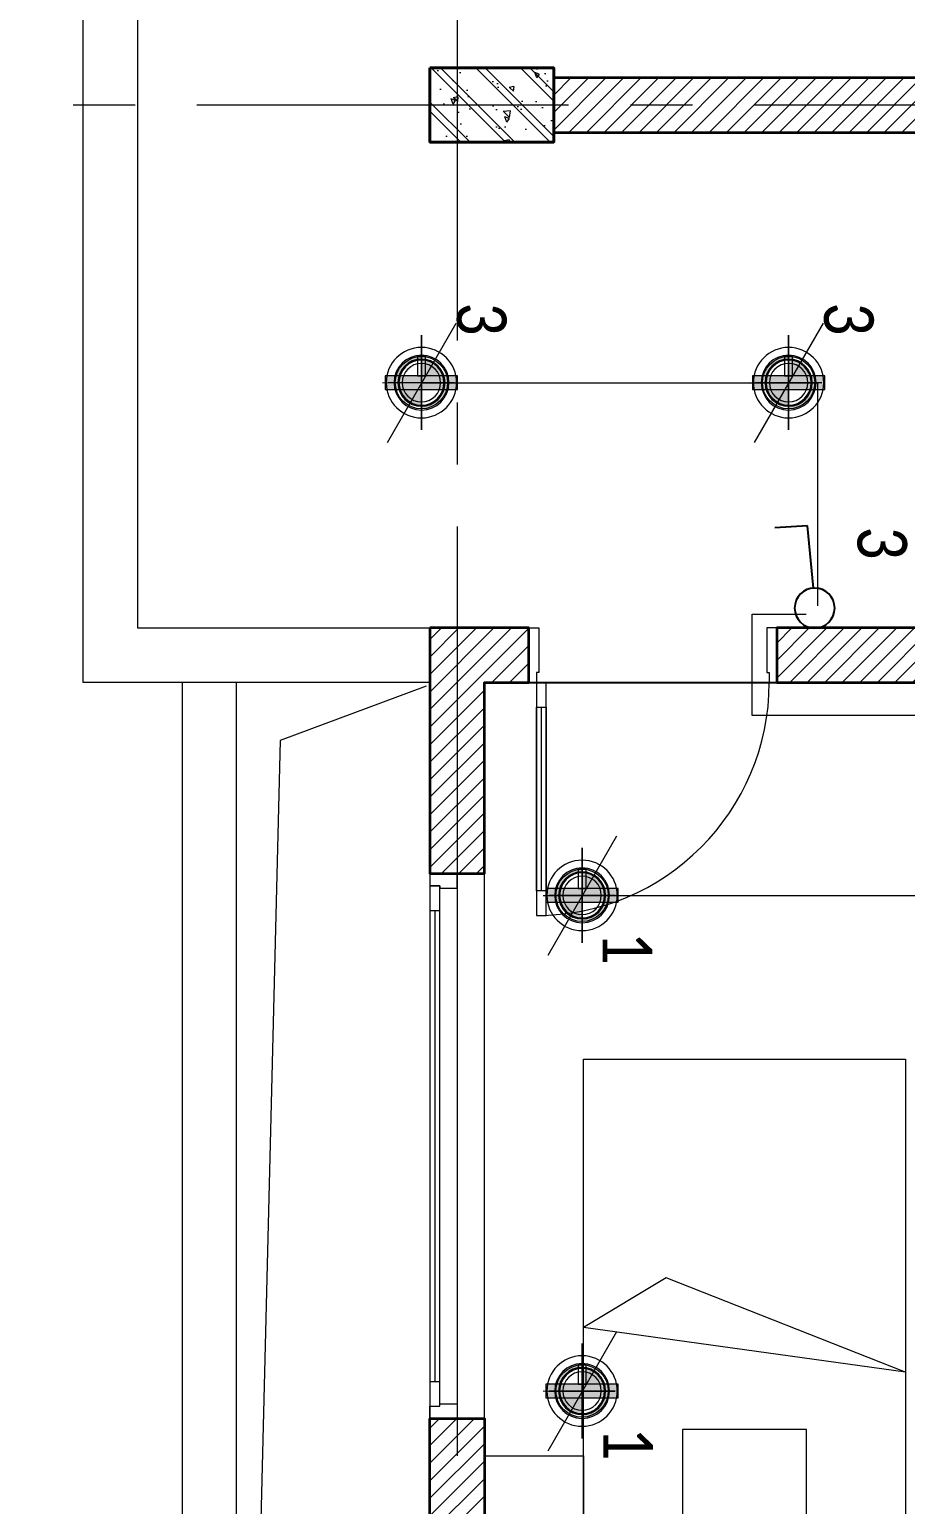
# Model space of a CAD drawing. Header units: millimetres. Extents: x 18326 to 214271, y -298828 to -198730.
# Drawn here: x 28671 to 32207, y -243177 to -237225 of the extents above; entities that cross this region are included whole.
import ezdxf
from ezdxf.enums import TextEntityAlignment as Align

# ---------------------------------------------------------------- set-up
doc = ezdxf.new("R2010")
doc.units = ezdxf.units.MM
doc.header["$LTSCALE"] = 20
doc.header["$MEASUREMENT"] = 0
for name, pattern in [('CONTINOUS', [0]), ('DASHED2', [0.375, 0.25, -0.125]), ('HIDDEN', [0.375, 0.25, -0.125]), ('xref LC GK$0$CENTER2', [1.125, 0.75, -0.125, 0.125, -0.125])]:
    doc.linetypes.add(name, pattern=pattern)
doc.layers.get('0').update_dxf_attribs({"lineweight": 0})
for name, color, linetype, lineweight in [('0.MAU XANH- DAY DIEN', 3, 'HIDDEN', 20), ('DW-DIEN', 2, 'Continuous', 25), ('E-equipment-0.2', 2, 'Continuous', 9), ('E-thin-line-0.05', 251, 'Continuous', 9), ('Hatch', 8, 'Continuous', 5), ('xref LC GK$0$KV-Net truc', 251, 'xref LC GK$0$CENTER2', 9), ('xref_mb.A7$0$KV-Cat be tong', 6, 'Continuous', 35), ('xref_mb.A7$0$KV-Cat tuong', 4, 'Continuous', 35), ('xref_mb.A7$0$KV-Cua', 34, 'Continuous', 13), ('xref_mb.A7$0$KV-Ghi chu', 26, 'Continuous', 9), ('xref_mb.A7$0$KV-Hatch', 179, 'Continuous', 5), ('xref_mb.A7$0$KV-Net thay 1', 9, 'Continuous', 20), ('xref_mb.A7$0$KV-Net thay 2', 8, 'Continuous', 13), ('xref_mb.A7$0$KV-Noi that', 35, 'Continuous', 9)]:
    doc.layers.add(name, color=color, linetype=linetype, lineweight=lineweight)
doc.layers.add('CDC-E-Note', color=3, linetype='Continuous')
doc.layers.add('xref_mb.A7$0$KV-Net thay 3', color=251, linetype='Continuous')
doc.styles.add('uv-abc', font='calibril.ttf', dxfattribs={"width": 0.85})

# ---------------------------------------------------------------- blocks, each defined once
blk = doc.blocks.new('kcvn-compac')
at = {"layer": 'E-thin-line-0.05'}
blk.add_hatch(color=256, dxfattribs=at).paths.add_polyline_path([(121.6571742641251, 22.7861284502219), (-121.6571742641309, 22.7861284502219), (-121.6571742641309, -22.7861284502161), (121.6571742641251, -22.7861284502161)])
at = {"layer": 'Hatch'}
h = blk.add_hatch(color=256, dxfattribs=at)
edge = h.paths.add_edge_path(flags=17)
edge.add_ellipse((-5.968558980384842e-12, 0.2108313806506635), major_axis=(-62.32441003977205, 62.32441003977202), ratio=1, start_angle=-405.0000000000001, end_angle=-135.0444973120539)
edge.add_line((88.13999936450071, 0.1423796748182516), (77.77056445598151, 0.1256290873325941))
edge.add_ellipse((-5.968558980384842e-12, 0.2108313806506635), major_axis=(54.9921265056812, 54.99212650568122), ratio=0.9999999999999998, start_angle=-314.9999999999999, end_angle=-45.0627709197305, ccw=False)
edge.add_line((-5.968558980384842e-12, 77.981442508722), (-5.968558980384842e-12, 88.35085732579816))
edge = h.paths.add_edge_path()
edge.add_ellipse((-5.968558980384842e-12, 0.2108313806506635), major_axis=(-62.32441003977205, 62.32441003977202), ratio=1, start_angle=-585.0000000000001, end_angle=-314.9555026879461)
edge.add_line((-88.13999936451265, 0.1423796748182516), (-77.77056445599347, 0.1256290873325941))
edge.add_ellipse((-5.968558980384842e-12, 0.2108313806506635), major_axis=(54.9921265056812, 54.99212650568122), ratio=0.9999999999999998, start_angle=-494.9999999999999, end_angle=-224.9372290802695, ccw=False)
edge.add_line((-5.968558980384842e-12, -77.55977974742066), (-5.968558980384842e-12, -87.92919456449683))
edge = h.paths.add_edge_path(flags=16)
edge.add_ellipse((-5.968558980384842e-12, 0.2108313806506635), major_axis=(54.9921265056812, 54.99212650568122), ratio=0.9999999999999998, start_angle=-405.0627709197306, end_angle=-134.9999999999999)
edge.add_line((-5.968558980384842e-12, -77.55977974742065), (-5.968558980384842e-12, -1.63424829224823e-12))
edge.add_line((-5.968558980384842e-12, -1.637347003745075e-12), (77.77056445598151, 0.125629087332594))
edge = h.paths.add_edge_path(flags=0)
edge.add_ellipse((-5.968558980384842e-12, 0.2108313806506635), major_axis=(54.9921265056812, 54.99212650568122), ratio=0.9999999999999998, start_angle=-224.9372290802695, end_angle=45)
edge.add_line((-5.968558980384842e-12, 77.98144250872198), (-5.968558980384842e-12, -1.63424829224823e-12))
edge.add_line((-5.968558980384842e-12, -1.637338311366764e-12), (-77.77056445599347, 0.1256290873325941))
for p, q in [((-5.968558980384842e-12, -1.637329161141565e-12), (-5.968558980384842e-12, 140.7610961024966)), ((-5.968558980384842e-12, -1.637329161141565e-12), (-5.968558980384842e-12, 140.7610961024966)), ((130.5149613539868, 0.2108313806506635), (-5.968558980384842e-12, -1.637329161141565e-12)), ((-5.968558980384842e-12, -1.637329161141565e-12), (-5.968558980384842e-12, -140.7610961024999)), ((-5.968558980384842e-12, -1.637329161141565e-12), (-5.968558980384842e-12, -140.7610961024999))]:
    blk.add_line(p, q)
at = {"extrusion": (0, 0, -0.9999999999999998)}
blk.add_ellipse((-5.968558980384842e-12, 0.2108313806506635), major_axis=(-62.32441003977204, 62.32441003977201), ratio=1, start_param=5.497787143782138, end_param=11.78097245096172, dxfattribs=at)
at = {"extrusion": (0, 0, -1)}
blk.add_ellipse((-5.968558980384842e-12, 0.2108313806506635), major_axis=(54.9921265056812, 54.99212650568122), ratio=0.9999999999999998, start_param=3.926990816987241, end_param=10.21017612416683, dxfattribs=at)
at = {"layer": 'E-equipment-0.2'}
blk.add_line((114.5961039364308, -200.6150972992153), (-117.0542569160491, 200.6150972843199), dxfattribs=at)
for centre, radius in [((-0.1887425119545583, 0.1015474559741847), 92.1785353275623), ((-0.1887425119254544, 0.1015474559887366), 75.67170589949819)]:
    blk.add_circle(centre, radius, dxfattribs=at)
at = {"layer": 'E-thin-line-0.05', "ltscale": 200}
for p, q in [((-5.002220859751105e-12, -159.1207951236442), (-7.389644451905042e-13, 159.4117122577658)), ((1.580247044330463e-11, -159.1207951236234), (2.012257027672604e-11, 159.4117122577242)), ((-7.389644451905042e-13, 159.4117122577034), (-5.002220859751105e-12, -159.1207951236442)), ((-0.1887425119254544, -111.2734551249106), (-0.1887425119224417, 111.4765500369145)), ((-0.1887425119109025, -111.2734551248961), (-0.1887425119078898, 111.4765500368854)), ((-0.1887425119224417, 111.4765500368709), (-0.1887425119254544, -111.2734551249106)), ((-0.173074524156732, -102.0363674313572), (-0.1730745241539466, 102.2226029269719)), ((-0.1730745241433738, -102.0363674313439), (-0.1730745241405884, 102.2226029269452)), ((-0.1730745241539466, 102.2226029269319), (-0.173074524156732, -102.0363674313572)), ((-5.238689482212066e-12, 91.63636363632816), (-5.238689482212066e-12, -91.63636363635283)), ((111.5477611765856, 0.1015474559800111), (-111.5477611765914, -0.1015474559742415)), ((-111.5477611765768, -0.1015474559596896), (111.1862341669507, 0.1012183400236779)), ((102.2879026519117, 0.09311774778721826), (-102.2879026519221, -0.09311774778841198)), ((-102.2879026519087, -0.0931177477750822), (101.9563869031642, 0.09281595256921094))]:
    blk.add_line(p, q, dxfattribs=at)
at = {"layer": 'E-thin-line-0.05'}
for points in [[(-13.37938420734935, 90.65812229035109), (13.37938420734332, 90.65812229035109), (13.37938420734332, 22.7861284502219), (-13.37938420734935, 22.7861284502219)], [(-121.6571742641309, 22.7861284502219), (121.6571742641251, 22.7861284502219), (121.6571742641251, -22.7861284502161), (-121.6571742641309, -22.7861284502161)]]:
    blk.add_lwpolyline(points, close=True, dxfattribs=at)
for centre, radius in [((-5.115907697472721e-12, -5.968558980384842e-13), 118.4978687689813), ((-2.955857780762017e-12, 2.899014361901209e-12), 79.29133126541274), ((-2.955857780762017e-12, 2.899014361901209e-12), 64.68563723971602)]:
    blk.add_circle(centre, radius, dxfattribs=at)
blk = doc.blocks.new('CT dơn 10a')
for p, q in [((690677.031061232, 23139.19762640205), (690777.2363677802, 23143.78406754372)), ((690677.5459707206, 22946.84414719066), (690677.031061232, 23139.19762640205))]:
    blk.add_line(p, q)
blk.add_circle((690680.3698363783, 22885.14787438614), 61.76086378300478)
blk = doc.blocks.new('*U643')
at = {"xscale": 0.6818181797535813, "yscale": 0.6818181797535813, "zscale": 0.6818181797535813, "rotation": 230.5906423549585}
blk.add_blockref('CT dơn 10a', (286909.9880903571, 373751.6533927832), dxfattribs=at)
blk = doc.blocks.new('xref LC GK$0$LC')
at = {"layer": 'xref LC GK$0$KV-Net truc', "color": 8, "ltscale": 100}
for points in [[(49.99999999953434, 10099.77423228603), (49.99999999953434, -58464.08794064936)], [(7249.999999999542, -28699.99999999999), (-10253.12418516586, -28700)]]:
    blk.add_lwpolyline(points, dxfattribs=at)
blk = doc.blocks.new('xref_mb.A7$0$cot30x50')
at = {"layer": 'xref_mb.A7$0$KV-Hatch'}
h = blk.add_hatch(dxfattribs=at)
h.set_pattern_fill('CHAU-01', color=8, scale=30, angle=180, pattern_type=2)
h.set_pattern_definition([(230, (-701771.5933381974, 113908.4492841933), (-215.178054780226, 18.8256404947785), [22.5, -247.5]), (175, (-701771.5933381974, 113908.4492841933), (41.62540008390004, -225.6576401100035), [18, -198]), (280.4514, (-701789.5248421974, 113910.0180861933), (-173.5528145142064, -206.8318626182861), [19.122057, -210.3426336]), (226.1842, (-701771.5933381974, 113848.4492841933), (-320.1723145876933, 49.65570429870537), [33.74999999999999, -371.2499999999999]), (276.6356, (-701798.2743616975, 113852.5872762933), (-280.3988116646109, -292.2353612701326), [28.6830864, -315.5139]), (171.1842000000001, (-701771.5933381974, 113848.4492841933), (-280.3985835400881, -292.2355802775974), [27, -297]), (201, (-701801.5933381974, 113863.4492841933), (-179.0721156355385, 120.7856671996016), [22.5, -247.5]), (146.0000000000001, (-701801.5933381974, 113863.4492841933), (-72.99459957647449, -217.5450135140559), [18, -198]), (251.4514, (-701816.5160080974, 113873.5147659933), (-252.0667885744469, -96.75914901298576), [19.122057, -210.3426336]), (217.5, (-701771.5933381974, 113908.4492841933), (-3.647956595187185, -99.86815614939344), [0, -195.6, 0, -201, 0, -198.75]), (187.5, (-701771.5933381974, 113908.4492841933), (-78.92086123264457, -118.3235135647081), [0, -114.6, 0, -191.1, 0, -75.75]), (147.5, (-701704.6933381974, 113908.4492841933), (-160.1467308517227, 6.766461520313901), [0, -74.99999999999997, 0, -233.9999999999999, 0, -310.4999999999999]), (137.5, (-701674.6933381974, 113908.4492841933), (-174.9558508027159, -30.03149469969535), [0, -97.5, 0, -155.4, 0, -220.5]), (225, (-701771.5933381974, 113908.4492841933), (90.15611460128483, -90.1561146012848), []), (225, (-701771.5933381974, 113871.6992841933), (90.15611460128483, -90.1561146012848), [])])
h.paths.add_polyline_path([(-778331.6179150133, 133391.0790201908), (-778631.6179150133, 133391.0790201908), (-778631.6179150133, 132891.0790201908), (-778331.6179150133, 132891.0790201908)])
at = {"layer": 'xref_mb.A7$0$KV-Cat be tong', "color": 8}
blk.add_lwpolyline([(-778631.6179150133, 132891.0790201908), (-778331.6179150133, 132891.0790201908), (-778331.6179150133, 133391.0790201908), (-778631.6179150133, 133391.0790201908)], close=True, dxfattribs=at)
blk = doc.blocks.new('xref_mb.A7$0$DVCT3')
at = {"layer": 'xref_mb.A7$0$KV-Cat be tong', "color": 8, "rotation": 270}
blk.add_blockref('xref_mb.A7$0$cot30x50', (372955.2071416121, -796360.0984949365), dxfattribs=at)
blk = doc.blocks.new('*U523')
at = {"color": 8, "ltscale": 30}
for p, q in [((150, 0), (150, -40)), ((2050, 0), (2050, -40)), ((150, -20), (2050, -20)), ((60, -110.0000000000186), (2140, -110.0000000000186))]:
    blk.add_line(p, q, dxfattribs=at)
at = {"color": 8}
for points in [[(0, 0), (50, 0), (50, -40), (60, -40), (60, -110.0000000000186), (0, -110.0000000000186)], [(2200, 0), (2150, 0), (2150, -40), (2140, -40), (2140, -110.0000000000186), (2200, -110.0000000000186)]]:
    blk.add_lwpolyline(points, close=True, dxfattribs=at)
at = {"color": 8, "ltscale": 30}
blk.add_lwpolyline([(50, 0), (2150, 0), (2150, -40), (50, -40)], close=True, dxfattribs=at)
blk = doc.blocks.new('xref_mb.A7$0$A$Ce74eeb68')
at = {"layer": 'xref_mb.A7$0$KV-Noi that', "color": 8}
for points in [[(0, 2.91038304567337e-11), (1300, 2.91038304567337e-11), (1300, -1999.999999999971), (0, -1999.999999999971)], [(900, -1493.623359946272), (400, -1493.623359946272), (400, -1843.623359946272), (900, -1843.623359946272)]]:
    blk.add_lwpolyline(points, close=True, dxfattribs=at)
for points in [[(1296.304543569138, -1261.756702708575), (334.1902870959602, -882.6073738157284), (0, -1082.173690956086)], [(1300, -1262.268651230959), (0, -1082.173690956086)]]:
    blk.add_lwpolyline(points, dxfattribs=at)
blk = doc.blocks.new('xref_mb.A7$0$Phong KTX')
at = {"layer": 'xref_mb.A7$0$KV-Noi that', "color": 8}
blk.add_lwpolyline([(-6564.999999999975, -25.00000000023283), (-6964.999999999975, -25.00000000023283), (-6964.999999999975, -425.0000000002328), (-6564.999999999975, -425.0000000002328)], close=True, dxfattribs=at)
at = {"layer": 'xref_mb.A7$0$KV-Cat tuong', "color": 8, "xscale": -1, "rotation": 180}
blk.add_blockref('xref_mb.A7$0$A$Ce74eeb68', (-6564.999999999993, -2025.000000000175), dxfattribs=at)
blk = doc.blocks.new('*U528')
at = {"layer": 'xref_mb.A7$0$KV-Cua', "color": 8}
blk.add_line((-50, 100), (-50.00000000000094, 840), dxfattribs=at)
for points in [[(-30, 0), (-30.00000000000105, 940), (-70.00000000000105, 940), (-70, -2.842170943040401e-14)], [(-30, 100), (-70, 100), (-70.00000000000105, 840), (-30.00000000000094, 840)], [(9.619655499521356e-14, -220), (-39.99999999999991, -220), (-40, -40), (-30, -40), (-30, 0), (0, 0)], [(-1000, -220.0000000000005), (-960, -220.0000000000005), (-960, -40.00000000000041), (-970, -40.0000000000004), (-970, -4.302486394064563e-13), (-1000, -4.302486394064563e-13)]]:
    blk.add_lwpolyline(points, close=True, dxfattribs=at)
at = {"layer": 'xref_mb.A7$0$KV-Cua', "color": 8, "ltscale": 100}
blk.add_arc((-30, 0), 940.0000000000002, 90, 180, dxfattribs=at)
blk = doc.blocks.new('xref_mb.A7$0$P3')
at = {"layer": 'xref_mb.A7$0$KV-Hatch'}
h = blk.add_hatch(dxfattribs=at)
h.set_pattern_fill('ANSI31', color=8, scale=400)
h.set_pattern_definition([(45, (0, 0), (-35.35533905932738, 35.35533905932738), [])])
h.paths.add_polyline_path([(390.0000000000073, 6110), (6810.000000000007, 6110.000000000116), (6810.000000000007, 5890.000000000116), (390.0000000000073, 5890)])
h.paths.add_polyline_path([(-109.9999999999927, 5810.000000000116), (110.0000000000073, 5810.000000000116), (110.0000000000073, 5300), (-109.9999999999927, 5300)])
h.paths.add_polyline_path([(-109.9999999999709, 2110.000000000116), (-109.9999999999709, 3100), (110.0000000000291, 3100), (110.0000000000291, 2330.000000000116), (290.0000000000291, 2330.000000000116), (290.0000000000291, 2110.000000000116)])
h.paths.add_polyline_path([(4130.000000000931, 1620), (1950.000000000931, 1620), (1950.000000000931, 2110), (1290, 2110), (1290, 2330), (2060.000000000931, 2330), (2060.000000000931, 1730), (5650, 1730), (5650, 2330), (5760, 2330), (5760, 1620), (4240.000000000931, 1620), (4240.000000000931, 1565), (4130.000000000931, 1565)])
h.paths.add_polyline_path([(7090.000000000029, 1660.000000000116), (7310.000000000029, 1660.000000000116), (7310.000000000007, 5810.000000000116), (7090.000000000007, 5810.000000000116)])
h.paths.add_polyline_path([(7090.000000000029, 150.0000000001164), (7310.000000000029, 150.0000000001164), (7310.000000000029, 660.0000000001164), (7090.000000000029, 660.0000000001164)])
h.paths.add_polyline_path([(6810.000000000029, 110.0000000001164), (4240.000000000931, 110), (4240.000000000931, 765), (4130.000000000931, 765), (4130.000000000931, 110), (3160.000000000931, 110), (3160.000000000931, 360), (1950.000000000931, 360), (1950.000000000931, 110), (390.0000000000291, 110), (390.0000000000291, -110), (1950.000000000931, -110), (1950.000000000931, -360), (3160.000000000931, -360), (3160.000000000931, -110), (4130.000000000931, -110), (4130.000000000902, -765), (4240.000000000902, -765), (4240.000000000931, -110), (6810.000000000029, -109.9999999998836)])
h.paths.add_polyline_path([(2060.000000000931, -250), (3050.000000000931, -250), (3050.000000000931, 250), (2060.000000000931, 250)], flags=16)
h.paths.add_polyline_path([(4130.000000000931, -1620), (1950.000000000931, -1620), (1950.000000000931, -2110), (1290.000000000029, -2110), (1290.000000000029, -2330), (2060.000000000931, -2330), (2060.000000000931, -1730), (5650, -1730), (5650, -2330), (5760, -2330), (5760, -1620), (4240.000000000931, -1620), (4240.000000000902, -1565), (4130.000000000902, -1565)])
h.paths.add_polyline_path([(-109.9999999999709, -2109.999999999884), (-109.9999999999709, -3100), (110.0000000000291, -3100), (110.0000000000291, -2329.999999999884), (290.0000000000582, -2329.999999999884), (290.0000000000582, -2109.999999999884)])
h.paths.add_polyline_path([(-109.9999999999709, -5300), (110.0000000000291, -5300), (110.0000000000291, -5849.999999999884), (-109.9999999999709, -5849.999999999884)])
h.paths.add_polyline_path([(7090.000000000029, -1659.999999999884), (7310.000000000029, -1659.999999999884), (7310.000000000029, -5849.999999999884), (7090.000000000029, -5849.999999999884)])
h.paths.add_polyline_path([(7090.000000000029, -149.9999999998836), (7310.000000000029, -149.9999999998836), (7310.000000000029, -659.9999999998836), (7090.000000000029, -659.9999999998836)])
at = {"layer": 'xref_mb.A7$0$KV-Cat be tong', "color": 8}
blk.add_lwpolyline([(-109.9999999999709, 150.0000000001164), (390.0000000000291, 150.0000000001164), (390.0000000000291, -149.9999999998836), (-109.9999999999709, -149.9999999998836)], close=True, dxfattribs=at)
at = {"layer": 'xref_mb.A7$0$KV-Cat tuong', "color": 8}
for points in [[(6810.000000000029, 110.0000000001164), (4240.000000000931, 110), (4240.000000000931, 765), (4130.000000000931, 765), (4130.000000000931, 110), (3160.000000000931, 110), (3160.000000000931, 360), (1950.000000000931, 360), (1950.000000000931, 110), (390.0000000000291, 110), (390.0000000000291, -110), (1950.000000000931, -110), (1950.000000000931, -360), (3160.000000000931, -360), (3160.000000000931, -110), (4130.000000000931, -110), (4130.000000000902, -765), (4240.000000000902, -765), (4240.000000000931, -110), (6810.000000000029, -109.9999999998836)], [(4130.000000000931, -1620), (1950.000000000931, -1620), (1950.000000000931, -2110), (1290.000000000029, -2110), (1290.000000000029, -2330), (2060.000000000931, -2330), (2060.000000000931, -1730), (5650, -1730), (5650, -2330), (5760, -2330), (5760, -1620), (4240.000000000931, -1620), (4240.000000000902, -1565), (4130.000000000902, -1565)], [(-109.9999999999709, -2109.999999999884), (-109.9999999999709, -3100), (110.0000000000291, -3100), (110.0000000000291, -2329.999999999884), (290.0000000000582, -2329.999999999884), (290.0000000000582, -2109.999999999884)], [(-109.9999999999709, -5300), (110.0000000000291, -5300), (110.0000000000291, -5849.999999999884), (-109.9999999999709, -5849.999999999884)]]:
    blk.add_lwpolyline(points, close=True, dxfattribs=at)
at = {"layer": 'xref_mb.A7$0$KV-Net thay 1', "color": 8}
blk.add_lwpolyline([(-1510, -2330.000000000233), (-1510, 2330.000000000233), (-110, 2330.000000000466), (-110, 2110.000000000466), (-1290, 2110.000000000233), (-1290, -2110.000000000233), (-110, -2110), (-110, -2330)], close=True, dxfattribs=at)
at = {"layer": 'xref_mb.A7$0$KV-Net thay 2', "color": 8}
blk.add_lwpolyline([(110.0000000000291, -3100), (-109.9999999999709, -3100), (-109.9999999999709, -5300), (110.0000000000291, -5300)], close=True, dxfattribs=at)
at = {"layer": 'xref_mb.A7$0$KV-Net thay 3', "color": 8}
blk.add_line((290.0000000000291, -2330.000000000815), (1290.000000000029, -2330.000000000815), dxfattribs=at)
at = {"color": 8, "xscale": -1, "rotation": 180}
blk.add_blockref('xref_mb.A7$0$Phong KTX', (7075, -5875), dxfattribs=at)
at = {"layer": 'xref_mb.A7$0$KV-Cua', "color": 8, "rotation": 180}
blk.add_blockref('*U528', (290.0000000000291, -2330), dxfattribs=at)
at = {"layer": 'xref_mb.A7$0$KV-Cua', "color": 8, "xscale": -1.000000000000001, "rotation": 90}
blk.add_blockref('*U523', (-110, -3100), dxfattribs=at)

msp = doc.modelspace()

# ---------------------------------------------------------------- linework, layer by layer
at = {"layer": '0.MAU XANH- DAY DIEN', "linetype": 'CONTINOUS', "ltscale": 800, "flags": 128}
msp.add_lwpolyline([(37066.88762742468, -239993.6348061878), (31588.16831815383, -239993.6348061878), (31588.16831815383, -239584.1184239704), (31805.36234049639, -239584.1184239704)], dxfattribs=at)
at = {"layer": 'xref_mb.A7$0$KV-Ghi chu', "color": 8}
msp.add_lwpolyline([(30271.88762742374, -239874.9754231843), (29683.38762742281, -240093.4754231843), (29506.88762742374, -247199.9754231838)], dxfattribs=at)
at = {"layer": 'xref_mb.A7$0$KV-Net thay 2', "color": 8}
msp.add_lwpolyline([(29286.88762742374, -247199.9754231838), (29506.88762742374, -247199.9754231838), (29506.88762742374, -239859.9754231843), (29286.88762742374, -239859.9754231843)], close=True, dxfattribs=at)

# ---------------------------------------------------------------- block references
at = {"layer": 'DW-DIEN', "xscale": -1.920866180399546, "yscale": 1.920866180399545, "zscale": 1.920866180399545, "rotation": 236.3652801949955}
msp.add_blockref('*U643', (31840.10940779746, -239559.4999761329), dxfattribs=at)
at = {"layer": 'E-equipment-0.2', "xscale": -1.200000000000001, "yscale": 1.200000000000001, "zscale": 1.2}
for p in [(30252.94679111196, -238650.0764332804), (30901.43786441489, -240718.9701958973), (30901.43786441489, -242718.9701958973)]:
    msp.add_blockref('kcvn-compac', p, dxfattribs=at)

# ---------------------------------------------------------------- texts
at = {"layer": 'CDC-E-Note', "style": 'uv-abc', "width": 0.85}
msp.add_text('3', height=200, rotation=270, dxfattribs=at).set_placement((32113.05287795375, -239230.003397712), align=Align.MIDDLE_LEFT)

# ---------------------------------------------------------------- next in the draw order: linework, layer by layer
at = {"layer": '0.MAU XANH- DAY DIEN', "linetype": 'DASHED2', "ltscale": 800}
for points in [[(36829.38762742468, -238719.4761918713), (36835.84995168402, -242719.9717454286), (30901.43786441489, -242718.7171982405)], [(30898.20751965652, -240718.9754141345), (36832.61879798678, -240719.7291888678)]]:
    msp.add_lwpolyline(points, dxfattribs=at)
at = {"layer": 'xref_mb.A7$0$KV-Net thay 1', "color": 8}
msp.add_lwpolyline([(28886.88762742467, -239859.9754231843), (28886.88762742467, -235199.9754231838), (30286.88762742467, -235199.9754231838), (30286.88762742467, -235419.9754231838), (29106.88762742467, -235419.9754231838), (29106.88762742467, -239639.9754231843), (30286.88762742467, -239639.9754231843), (30286.88762742467, -239859.9754231843)], close=True, dxfattribs=at)

# ---------------------------------------------------------------- next in the draw order: texts
at = {"layer": 'CDC-E-Note', "style": 'uv-abc', "width": 0.85}
for s, p in [('3', (30496.26949925582, -238325.9025582512)), ('1', (31084.28200719972, -240865.1021480793)), ('1', (31087.51235195855, -242865.0969298421))]:
    msp.add_text(s, height=200, rotation=270, dxfattribs=at).set_placement(p, align=Align.MIDDLE_LEFT)

# ---------------------------------------------------------------- next in the draw order: block references
at = {"layer": 'E-equipment-0.2', "xscale": -1.200000000000001, "yscale": 1.200000000000001, "zscale": 1.2}
msp.add_blockref('kcvn-compac', (31734.93412969216, -238650.0764332804), dxfattribs=at)

# ---------------------------------------------------------------- next in the draw order: linework, layer by layer
at = {"layer": '0.MAU XANH- DAY DIEN', "linetype": 'DASHED2', "ltscale": 800}
msp.add_lwpolyline([(30252.94679111196, -238650.0764332804), (31852.26267469815, -238650.0764332804), (31852.26267469815, -239550.0642948169)], dxfattribs=at)

# ---------------------------------------------------------------- next in the draw order: block references
at = {"layer": 'xref LC GK$0$KV-Net truc', "color": 8}
msp.add_blockref('xref LC GK$0$LC', (30346.88762742514, -208829.9754231842), dxfattribs=at)
at = {"layer": 'xref_mb.A7$0$KV-Cat be tong', "color": 8}
msp.add_blockref('xref_mb.A7$0$DVCT3', (-475559.3985343783, -219651.494843261), dxfattribs=at)
at = {"layer": 'xref_mb.A7$0$KV-Cat tuong', "color": 8}
msp.add_blockref('xref_mb.A7$0$P3', (30396.88762742467, -237529.9754231843), dxfattribs=at)

# ---------------------------------------------------------------- next in the draw order: texts
at = {"layer": 'CDC-E-Note', "style": 'uv-abc', "width": 0.85}
msp.add_text('3', height=200, rotation=270, dxfattribs=at).set_placement((31978.25683783601, -238325.6495605944), align=Align.MIDDLE_LEFT)

doc.saveas('drawing.dxf')
